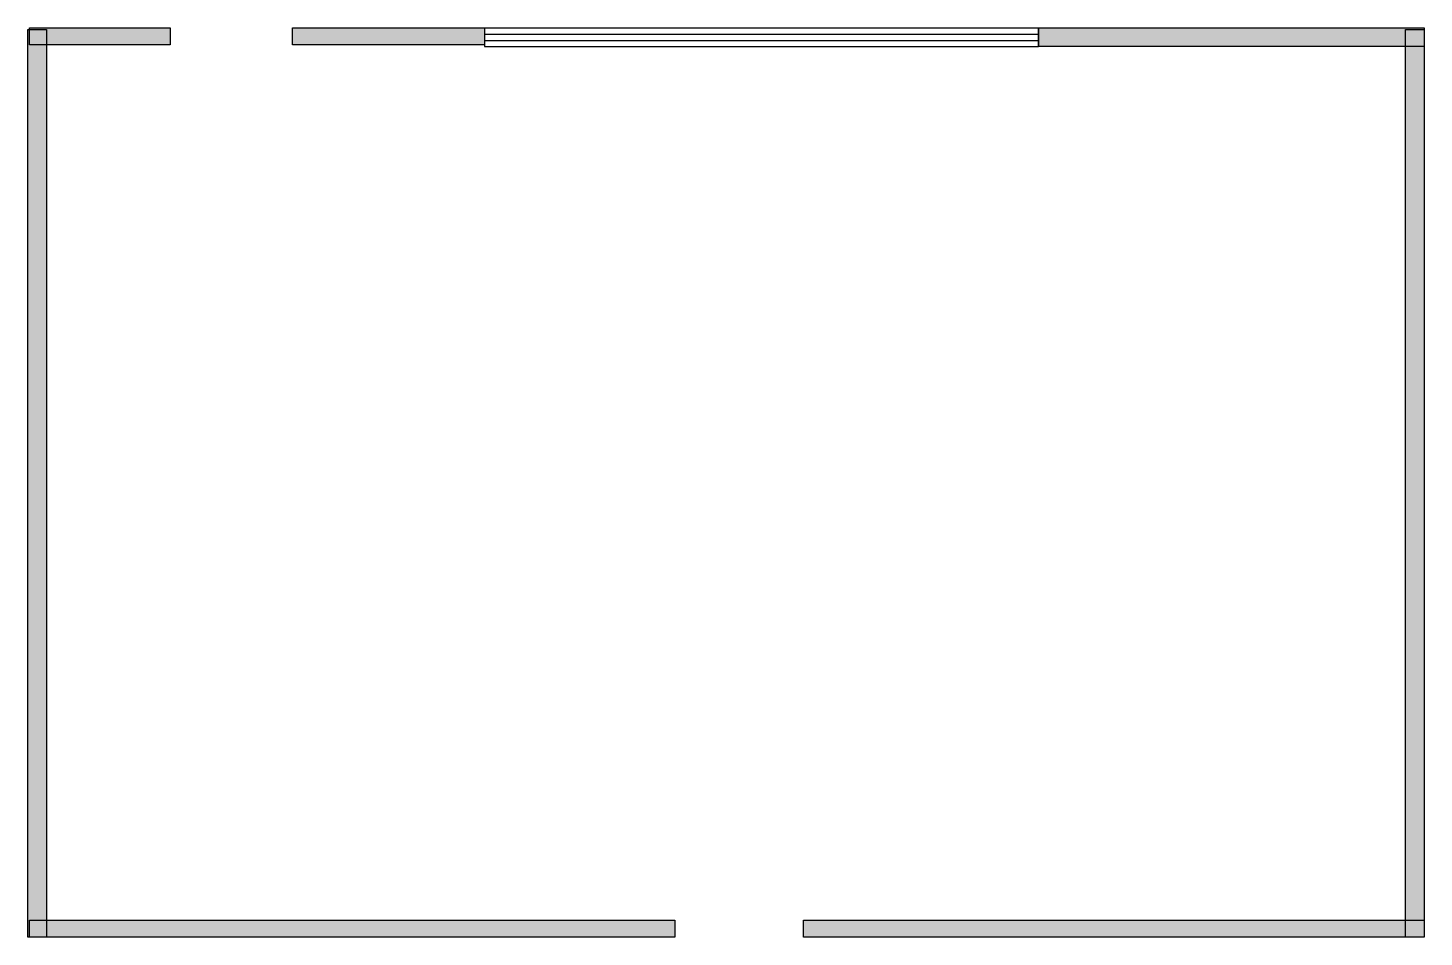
# Model space of a CAD drawing. Header units: centimetres. Extents: x 1 to 1231, y 0 to 800.
import ezdxf

# ---------------------------------------------------------------- set-up
doc = ezdxf.new("R2010")
doc.units = ezdxf.units.CM
doc.layers.add('WALL', color=7, linetype='Continuous')
doc.layers.add('WINDOW', color=5, linetype='Continuous')

msp = doc.modelspace()

# ---------------------------------------------------------------- hatches: boundary and pattern name
at = {"layer": 'WALL'}
h = msp.add_hatch(color=256, dxfattribs=at)
h.dxf.hatch_style = 1
h.paths.add_polyline_path([(2.7, 800.5), (126.8, 800.5), (126.8, 785.5), (2.7, 785.5)])
h = msp.add_hatch(color=256, dxfattribs=at)
h.dxf.hatch_style = 1
h.paths.add_polyline_path([(234.5, 800.5), (403.6, 800.5), (403.6, 785.5), (234.5, 785.5)])
h = msp.add_hatch(color=256, dxfattribs=at)
h.dxf.hatch_style = 1
h.paths.add_polyline_path([(891.8, 800.5), (1231.4, 800.5), (1231.4, 784.1), (891.8, 784.1)])
h = msp.add_hatch(color=256, dxfattribs=at)
h.dxf.hatch_style = 1
h.paths.add_polyline_path([(1.4, 799.1), (17.7, 799.1), (17.7, 0), (1.4, 0)])
h = msp.add_hatch(color=256, dxfattribs=at)
h.dxf.hatch_style = 1
h.paths.add_polyline_path([(1215, 799.1), (1231.4, 799.1), (1231.4, 0), (1215, 0)])
h = msp.add_hatch(color=256, dxfattribs=at)
h.dxf.hatch_style = 1
h.paths.add_polyline_path([(2.7, 15), (571.4, 15), (571.4, 0), (2.7, 0)])
h = msp.add_hatch(color=256, dxfattribs=at)
h.dxf.hatch_style = 1
h.paths.add_polyline_path([(684.5, 15), (1231.4, 15), (1231.4, 0), (684.5, 0)])

# ---------------------------------------------------------------- linework, layer by layer
for points in [[(2.7, 800.5), (126.8, 800.5), (126.8, 785.5), (2.7, 785.5)], [(234.5, 800.5), (403.6, 800.5), (403.6, 785.5), (234.5, 785.5)], [(891.8, 800.5), (1231.4, 800.5), (1231.4, 784.1), (891.8, 784.1)], [(1.4, 799.1), (17.7, 799.1), (17.7, 0), (1.4, 0)], [(1215, 799.1), (1231.4, 799.1), (1231.4, 0), (1215, 0)], [(2.7, 15), (571.4, 15), (571.4, 0), (2.7, 0)], [(684.5, 15), (1231.4, 15), (1231.4, 0), (684.5, 0)]]:
    msp.add_lwpolyline(points, close=True, dxfattribs=at)
at = {"layer": 'WINDOW'}
for p, q in [((403.6, 800.5), (891.8, 800.5)), ((403.6, 800.5), (403.6, 784.1)), ((891.8, 800.5), (891.8, 784.1)), ((403.6, 795), (891.8, 795)), ((403.6, 789.5), (891.8, 789.5)), ((403.6, 784.1), (891.8, 784.1))]:
    msp.add_line(p, q, dxfattribs=at)

doc.saveas('drawing.dxf')
